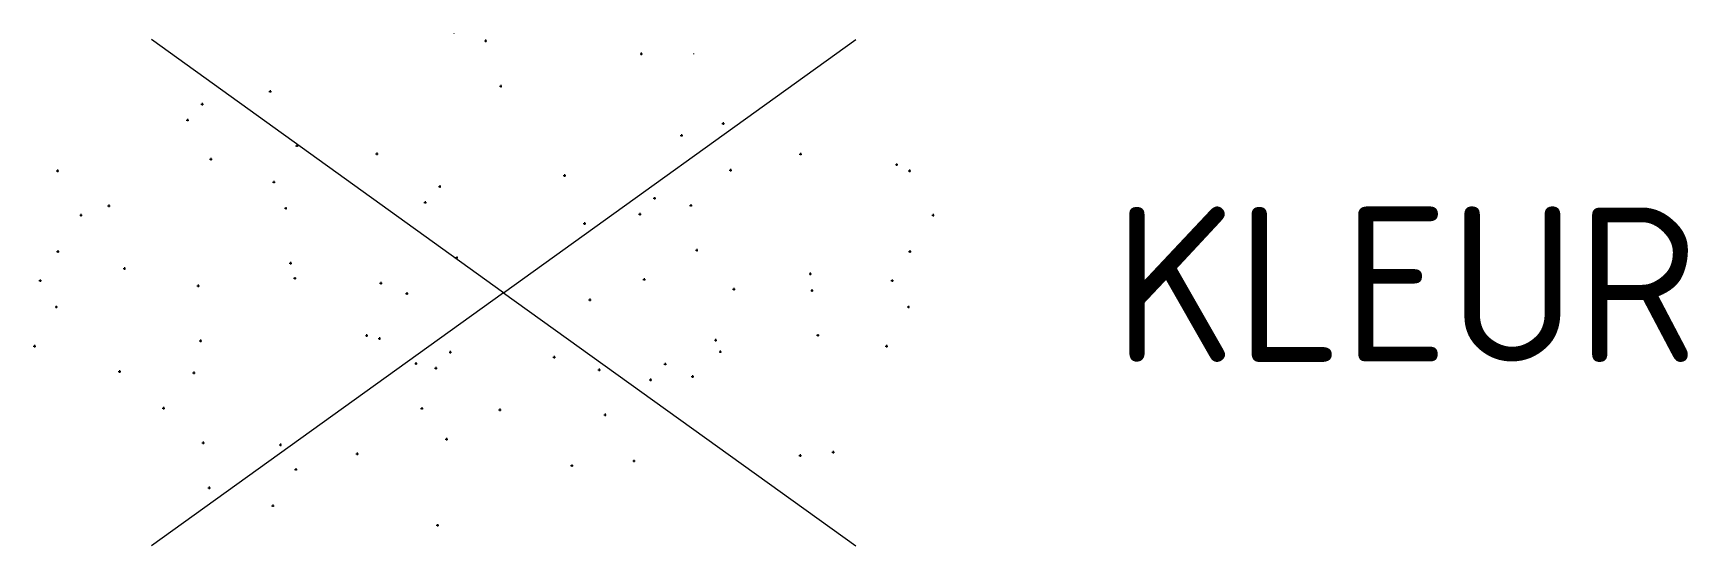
# Model space of a CAD drawing. Extents: x -5.2 to 14, y -3 to 2.9.
import ezdxf
from ezdxf.enums import TextEntityAlignment as Align

# ---------------------------------------------------------------- set-up
doc = ezdxf.new("R2010")
doc.units = 0
doc.header["$LTSCALE"] = 0.2
doc.styles.add('NLCS-ISO', font='NLCS-ISO.ttf')

msp = doc.modelspace()

# ---------------------------------------------------------------- linework, layer by layer
for p, q in [((-0.349, 2.919), (-0.349, 2.914)), ((0.227, -0.096), (-3.856, 2.844)), ((0.005, 2.827), (0.035, 2.827)), ((0.02, 2.842), (0.02, 2.812)), ((0.227, -0.096), (4.311, 2.844)), ((1.825, 2.692), (1.825, 2.662)), ((1.81, 2.677), (1.84, 2.677)), ((2.43, 2.683), (2.43, 2.673)), ((0.194, 2.317), (0.194, 2.287)), ((-2.493, 2.242), (-2.463, 2.242)), ((-2.478, 2.257), (-2.478, 2.227)), ((0.179, 2.302), (0.209, 2.302)), ((-3.438, 1.924), (-3.438, 1.894)), ((-3.284, 2.094), (-3.254, 2.094)), ((-3.269, 2.109), (-3.269, 2.079)), ((-3.453, 1.909), (-3.423, 1.909)), ((2.277, 1.731), (2.307, 1.731)), ((2.292, 1.746), (2.292, 1.716)), ((2.76, 1.87), (2.79, 1.87)), ((2.775, 1.885), (2.775, 1.855)), ((-2.184, 1.611), (-2.154, 1.611)), ((-2.169, 1.626), (-2.169, 1.596)), ((-3.183, 1.454), (-3.153, 1.454)), ((-3.168, 1.469), (-3.168, 1.439)), ((-1.256, 1.517), (-1.226, 1.517)), ((-1.241, 1.532), (-1.241, 1.502)), ((2.859, 1.343), (2.859, 1.313)), ((3.656, 1.514), (3.686, 1.514)), ((3.671, 1.529), (3.671, 1.499)), ((4.771, 1.391), (4.801, 1.391)), ((4.786, 1.406), (4.786, 1.376)), ((-4.961, 1.32), (-4.931, 1.32)), ((-4.946, 1.335), (-4.946, 1.305)), ((-2.453, 1.189), (-2.423, 1.189)), ((-2.438, 1.204), (-2.438, 1.174)), ((-0.513, 1.152), (-0.513, 1.122)), ((0.918, 1.265), (0.948, 1.265)), ((0.933, 1.28), (0.933, 1.25)), ((2.844, 1.328), (2.874, 1.328)), ((4.92, 1.32), (4.95, 1.32)), ((4.935, 1.335), (4.935, 1.305)), ((-0.682, 0.968), (-0.682, 0.938)), ((-0.528, 1.137), (-0.498, 1.137)), ((1.963, 1), (1.993, 1)), ((1.978, 1.015), (1.978, 0.985)), ((-4.688, 0.803), (-4.658, 0.803)), ((-4.673, 0.818), (-4.673, 0.788)), ((-4.365, 0.914), (-4.335, 0.914)), ((-4.35, 0.929), (-4.35, 0.899)), ((-2.314, 0.884), (-2.284, 0.884)), ((-2.299, 0.899), (-2.299, 0.869)), ((-0.697, 0.953), (-0.667, 0.953)), ((1.794, 0.816), (1.824, 0.816)), ((1.809, 0.831), (1.809, 0.801)), ((2.384, 0.918), (2.414, 0.918)), ((2.399, 0.933), (2.399, 0.903)), ((5.193, 0.803), (5.223, 0.803)), ((5.208, 0.818), (5.208, 0.788)), ((1.152, 0.706), (1.182, 0.706)), ((1.167, 0.721), (1.167, 0.691)), ((-4.942, 0.397), (-4.942, 0.367)), ((2.452, 0.398), (2.482, 0.398)), ((2.467, 0.413), (2.467, 0.383)), ((4.939, 0.397), (4.939, 0.367)), ((-4.957, 0.382), (-4.927, 0.382)), ((-4.17, 0.2), (-4.17, 0.17)), ((-2.258, 0.248), (-2.228, 0.248)), ((-2.243, 0.263), (-2.243, 0.233)), ((-0.331, 0.311), (-0.301, 0.311)), ((-0.316, 0.326), (-0.316, 0.296)), ((4.924, 0.382), (4.954, 0.382)), ((-5.162, 0.044), (-5.132, 0.044)), ((-5.147, 0.059), (-5.147, 0.029)), ((-4.185, 0.185), (-4.155, 0.185)), ((-2.207, 0.071), (-2.177, 0.071)), ((-2.192, 0.086), (-2.192, 0.056)), ((-1.211, 0.015), (-1.181, 0.015)), ((-1.196, 0.03), (-1.196, 0)), ((1.843, 0.059), (1.873, 0.059)), ((1.858, 0.074), (1.858, 0.044)), ((3.77, 0.122), (3.8, 0.122)), ((3.785, 0.137), (3.785, 0.107)), ((4.719, 0.044), (4.749, 0.044)), ((4.734, 0.059), (4.734, 0.029)), ((0.227, -0.096), (-3.856, -3.036)), ((-3.33, -0.015), (-3.3, -0.015)), ((-3.315, 0), (-3.315, -0.03)), ((-0.91, -0.105), (-0.88, -0.105)), ((-0.895, -0.09), (-0.895, -0.12)), ((0.227, -0.096), (4.311, -3.036)), ((1.214, -0.179), (1.244, -0.179)), ((1.229, -0.164), (1.229, -0.194)), ((2.883, -0.054), (2.913, -0.054)), ((2.898, -0.039), (2.898, -0.069)), ((3.789, -0.07), (3.819, -0.07)), ((3.804, -0.055), (3.804, -0.085)), ((-4.974, -0.262), (-4.944, -0.262)), ((-4.959, -0.247), (-4.959, -0.277)), ((4.907, -0.262), (4.937, -0.262)), ((4.922, -0.247), (4.922, -0.277)), ((-5.228, -0.718), (-5.198, -0.718)), ((-5.213, -0.703), (-5.213, -0.733)), ((-3.302, -0.655), (-3.272, -0.655)), ((-3.287, -0.64), (-3.287, -0.67)), ((-1.375, -0.592), (-1.345, -0.592)), ((-1.36, -0.577), (-1.36, -0.607)), ((-1.228, -0.629), (-1.198, -0.629)), ((-1.213, -0.614), (-1.213, -0.644)), ((2.672, -0.648), (2.702, -0.648)), ((2.687, -0.633), (2.687, -0.663)), ((2.741, -0.766), (2.741, -0.796)), ((3.857, -0.591), (3.887, -0.591)), ((3.872, -0.576), (3.872, -0.606)), ((4.653, -0.718), (4.683, -0.718)), ((4.668, -0.703), (4.668, -0.733)), ((-0.803, -0.918), (-0.773, -0.918)), ((-0.788, -0.903), (-0.788, -0.933)), ((-0.559, -0.957), (-0.559, -0.987)), ((-0.405, -0.787), (-0.375, -0.787)), ((-0.39, -0.772), (-0.39, -0.802)), ((0.799, -0.844), (0.829, -0.844)), ((0.814, -0.829), (0.814, -0.859)), ((2.086, -0.924), (2.116, -0.924)), ((2.101, -0.909), (2.101, -0.939)), ((2.726, -0.781), (2.756, -0.781)), ((-4.242, -1.01), (-4.212, -1.01)), ((-4.227, -0.995), (-4.227, -1.025)), ((-3.378, -1.027), (-3.348, -1.027)), ((-3.363, -1.012), (-3.363, -1.042)), ((-0.574, -0.972), (-0.544, -0.972)), ((1.321, -0.992), (1.351, -0.992)), ((1.336, -0.977), (1.336, -1.007)), ((1.917, -1.108), (1.947, -1.108)), ((1.932, -1.093), (1.932, -1.123)), ((2.403, -1.07), (2.433, -1.07)), ((2.418, -1.055), (2.418, -1.085)), ((-3.732, -1.436), (-3.702, -1.436)), ((-3.717, -1.421), (-3.717, -1.451)), ((-0.734, -1.439), (-0.704, -1.439)), ((-0.719, -1.424), (-0.719, -1.454)), ((0.168, -1.456), (0.198, -1.456)), ((0.183, -1.441), (0.183, -1.471)), ((1.389, -1.513), (1.419, -1.513)), ((1.404, -1.498), (1.404, -1.528)), ((-3.271, -1.84), (-3.241, -1.84)), ((-3.256, -1.825), (-3.256, -1.855)), ((-2.376, -1.861), (-2.346, -1.861)), ((-2.361, -1.846), (-2.361, -1.876)), ((-0.449, -1.798), (-0.419, -1.798)), ((-0.434, -1.783), (-0.434, -1.813)), ((-1.486, -1.967), (-1.456, -1.967)), ((-1.471, -1.952), (-1.471, -1.982)), ((1.005, -2.104), (1.035, -2.104)), ((1.02, -2.089), (1.02, -2.119)), ((1.725, -2.05), (1.755, -2.05)), ((1.74, -2.035), (1.74, -2.065)), ((3.651, -1.987), (3.681, -1.987)), ((3.666, -1.972), (3.666, -2.002)), ((4.036, -1.949), (4.066, -1.949)), ((4.051, -1.934), (4.051, -1.964)), ((-2.195, -2.147), (-2.165, -2.147)), ((-2.18, -2.132), (-2.18, -2.162)), ((-3.202, -2.361), (-3.172, -2.361)), ((-3.187, -2.346), (-3.187, -2.376)), ((-2.464, -2.569), (-2.434, -2.569)), ((-2.449, -2.554), (-2.449, -2.584)), ((-0.555, -2.797), (-0.525, -2.797)), ((-0.54, -2.782), (-0.54, -2.812))]:
    msp.add_line(p, q)

# ---------------------------------------------------------------- texts
at = {"style": 'NLCS-ISO'}
msp.add_attdef('KLEUR', text='', height=1.8, dxfattribs=at).set_placement((7.3, 0), align=Align.MIDDLE_LEFT)

doc.saveas('drawing.dxf')
